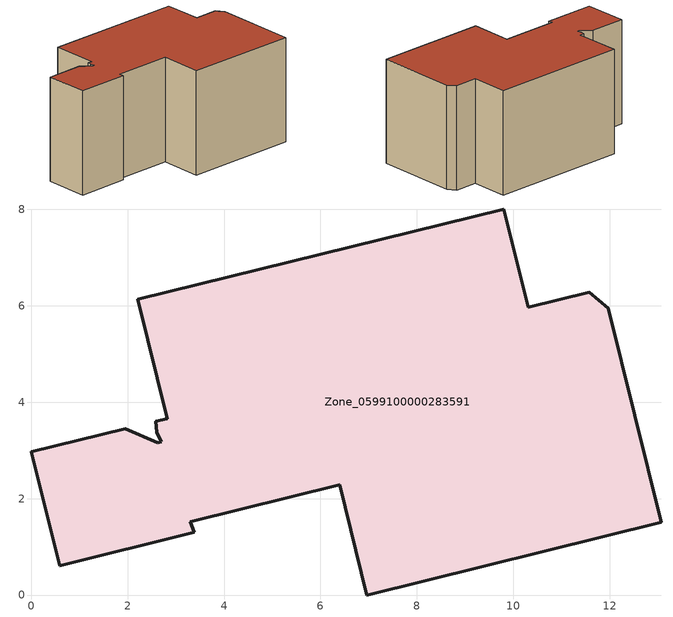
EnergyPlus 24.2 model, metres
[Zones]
Zone_0599100000283591
 floor ground (C_G): 1.95,3.45 2.62,3.16 2.7,3.18 2.6,3.37 2.59,3.6 2.82,3.66 2.21,6.14 9.8,8.01 10.31,5.97 11.57,6.29 11.97,5.95 13.07,1.51 6.96,0 6.4,2.29 3.3,1.52 3.38,1.3 0.59,0.61 0,2.97 z0
 wall outside (C_F): 3.38,1.3 3.3,1.52 6.4,2.29 6.96,0 13.07,1.51 11.97,5.95 11.57,6.29 10.31,5.97 9.8,8.01 2.21,6.14 2.82,3.66 2.59,3.6 2.6,3.37 2.7,3.18 2.62,3.16 1.95,3.45 0,2.97 0.59,0.61 3.38,1.3 z0:5.86
 roof outside (C_R): 2.62,3.16 1.95,3.45 0,2.97 0.59,0.61 3.38,1.3 3.3,1.52 6.4,2.29 6.96,0 13.07,1.51 11.97,5.95 11.57,6.29 10.31,5.97 9.8,8.01 2.21,6.14 2.82,3.66 2.59,3.6 2.6,3.37 2.7,3.18 z5.86
[BUILDING]
Pand.0599100000283591: North Axis=0; Terrain=City; Loads Convergence Tolerance Value=0.04; Temperature Convergence Tolerance Value=0.4; Solar Distribution=FullExterior; Maximum Number of Warmup Days=25; Minimum Number of Warmup Days=1
[Site:Location]
Rotterdam.The.Hague.AP_ZH_NLD Design_Conditions: Latitude=51.96; Longitude=4.45; Time Zone=1; Elevation=-4.5
[SITE:GROUNDTEMPERATURE:BUILDINGSURFACE]
18, 18, 18, 18, 18, 18, 18, 18, 18, 18, 18, 18
[MATERIAL] Thermal Absorptance=0.9; Solar Absorptance=0.7; Visible Absorptance=0.7
Name | Roughness | Thickness | Conductivity | Density | Specific Heat
G.TI.1965-1974 | MediumSmooth | 0.15 | 0.882353 | 540 | 1210
F.TI.1965-1974 | Rough | 0.3 | 0.697674 | 1920 | 840
R.TI.1965-1974 | MediumRough | 0.2 | 0.232558 | 1500 | 1000
[CONSTRUCTION]
C_G: G.TI.1965-1974
C_F: F.TI.1965-1974
C_R: R.TI.1965-1974
[ZONE]
Zone_0599100000283591: Type=1; Multiplier=1; Ceiling Height=Autocalculate; Volume=Autocalculate; Floor Area=autocalculate; Part of Total Floor Area=Yes
[ZONEINFILTRATION:DESIGNFLOWRATE]
Infil_Zone_0599100000283591: Zone or ZoneList or Space or SpaceList=Zone_0599100000283591; Schedule=AlwaysOn; Design Flow Rate Calculation Method=Flow/Area; Flow Rate per Floor Area=0.003; Constant Term Coefficient=1; Temperature Term Coefficient=0; Velocity Term Coefficient=0; Velocity Squared Term Coefficient=0
[HVACTEMPLATE:ZONE:IDEALLOADSAIRSYSTEM]
Zone_0599100000283591: Maximum Heating Supply Air Temperature=50; Minimum Cooling Supply Air Temperature=13; Maximum Heating Supply Air Humidity Ratio=0.0156; Minimum Cooling Supply Air Humidity Ratio=0.0077; Heating Limit=NoLimit; Cooling Limit=NoLimit; Dehumidification Control Type=ConstantSensibleHeatRatio; Cooling Sensible Heat Ratio=0.7; Dehumidification Setpoint=60; Humidification Control Type=None; Humidification Setpoint=30; Outdoor Air Method=None; Outdoor Air Flow Rate per Person=0.00944; Outdoor Air Flow Rate per Zone Floor Area=0; Outdoor Air Flow Rate per Zone=0; Demand Controlled Ventilation Type=None; Outdoor Air Economizer Type=NoEconomizer; Heat Recovery Type=None; Sensible Heat Recovery Effectiveness=0.7; Latent Heat Recovery Effectiveness=0.65
[ZONECONTROL:THERMOSTAT]
ThermostatControl_Zone_0599100000283591: Zone or ZoneList=Zone_0599100000283591; Control Type Schedule=DualSetpointControlType; Control 1=Thermostat_Zone_0599100000283591; Temperature Difference Between Cutout And Setpoint=0
[THERMOSTATSETPOINT:DUALSETPOINT]
Thermostat_Zone_0599100000283591: Heating Setpoint Temperature Schedule=HeatingSetpoint_Zone_0599100000283591; Cooling Setpoint Temperature Schedule=CoolingSetpoint_Zone_0599100000283591
[SCHEDULE:COMPACT]
HeatingSetpoint_Zone_0599100000283591: Through: 12/31, For: AllDays, Until: 24:00, 21
CoolingSetpoint_Zone_0599100000283591: Through: 12/31, For: AllDays, Until: 24:00, 24
DualSetpointControlType: Through: 12/31, For: AllDays, Until: 24:00, 4
AlwaysOn: Through: 12/31, For: AllDays, Until: 24:00, 1
